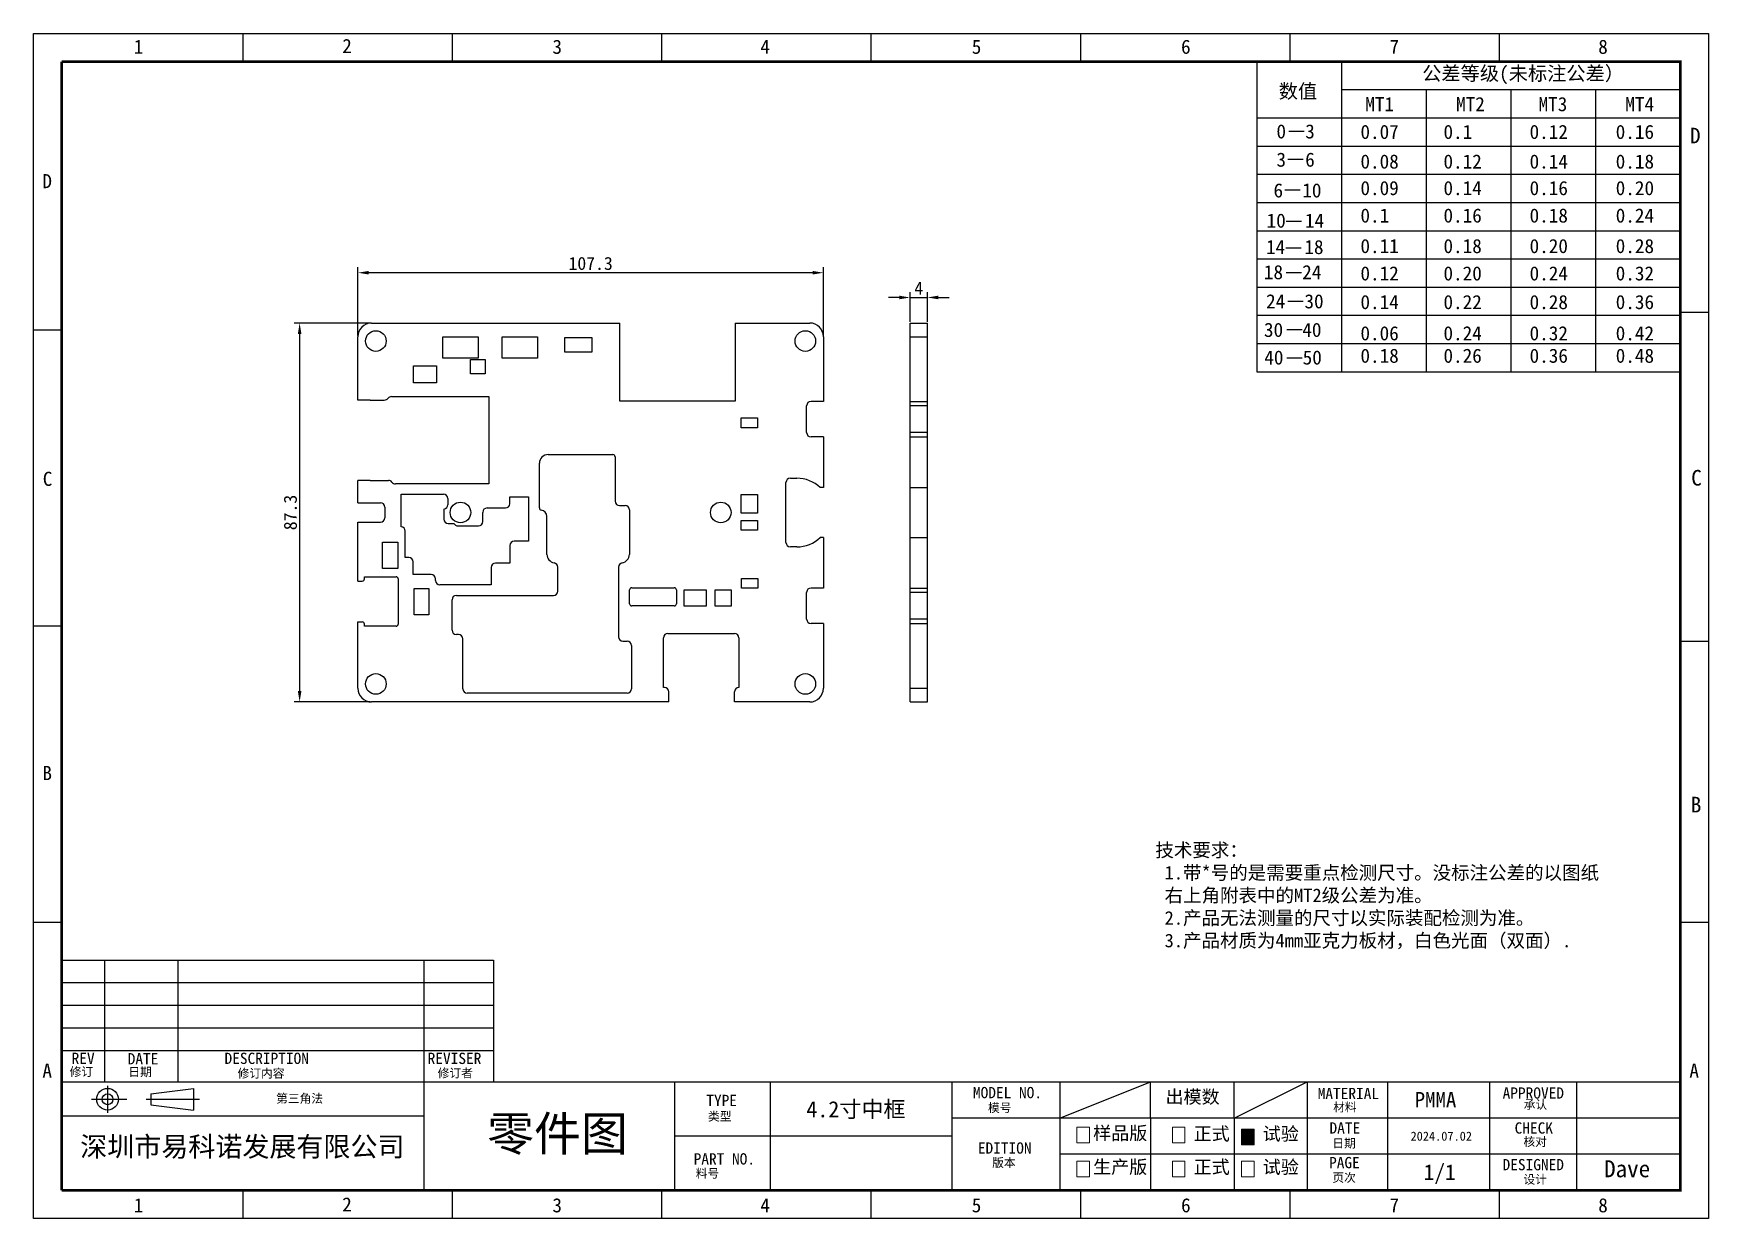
# Model space of a CAD drawing. Header units: millimetres. Extents: x 16785 to 17171, y 29514 to 29787.
import ezdxf
from ezdxf.enums import TextEntityAlignment as Align

# ---------------------------------------------------------------- set-up
doc = ezdxf.new("R2010")
doc.units = ezdxf.units.MM
doc.header["$PDMODE"] = 2
doc.layers.add('dim', color=3, linetype='Continuous')
doc.layers.add('title bar', color=7, linetype='Continuous')
doc.styles.get("Standard").update_dxf_attribs({"font": ''})
doc.styles.add('style3', font='')
doc.styles.add('宝明', font='')
doc.styles.get('Standard').set_extended_font_data('SimSun')
doc.styles.get('style3').set_extended_font_data('SimSun')
doc.styles.get('宝明').set_extended_font_data('SimHei')
doc.dimstyles.new('ISO-25', dxfattribs={"dimtxt": 3, "dimasz": 2.5, "dimexe": 1.25, "dimexo": 0.3, "dimtad": 1, "dimdsep": 46, "dimtxsty": 'Standard', "dimcen": 2.5, "dimclrd": 5, "dimclre": 5, "dimadec": 0, "dimazin": 0, "dimtfac": 1, "dimtmove": 0, "dimatfit": 3, "dimfxl": 1, "dimarcsym": 0})

# ---------------------------------------------------------------- blocks, each defined once
blk = doc.blocks.new('*D6')
at = {"color": 5, "lineweight": -2}
for p, q in [((16859.47, 29717.04), (16859.47, 29732.73)), ((16964.27, 29731.48), (16861.97, 29731.48)), ((16966.77, 29717.04), (16966.77, 29732.73))]:
    blk.add_line(p, q, dxfattribs=at)
at = {"color": 5}
for points in [[(16861.97, 29731.89), (16861.97, 29731.06), (16859.47, 29731.48)], [(16964.27, 29731.89), (16964.27, 29731.06), (16966.77, 29731.48)]]:
    blk.add_solid(points, dxfattribs=at)
at = {"layer": 'Defpoints', "color": 0}
for p in [(16859.47, 29731.48), (16859.47, 29716.74), (16966.77, 29716.74)]:
    blk.add_point(p, dxfattribs=at)
at = {"color": 0, "insert": (16913.12, 29733.6), "char_height": 3, "attachment_point": 5}
blk.add_mtext('107.3', dxfattribs=at)
blk = doc.blocks.new('*D7')
at = {"color": 5, "lineweight": -2}
for p, q in [((16862.32, 29719.89), (16844.79, 29719.89)), ((16846.04, 29717.39), (16846.04, 29635.09)), ((16862.32, 29632.59), (16844.79, 29632.59))]:
    blk.add_line(p, q, dxfattribs=at)
at = {"color": 5}
for points in [[(16845.63, 29717.39), (16846.46, 29717.39), (16846.04, 29719.89)], [(16845.63, 29635.09), (16846.46, 29635.09), (16846.04, 29632.59)]]:
    blk.add_solid(points, dxfattribs=at)
at = {"layer": 'Defpoints', "color": 0}
for p in [(16862.62, 29719.89), (16846.04, 29632.59), (16862.62, 29632.59)]:
    blk.add_point(p, dxfattribs=at)
at = {"color": 0, "insert": (16843.92, 29676.24), "char_height": 3, "attachment_point": 5, "rotation": 90}
blk.add_mtext('87.3', dxfattribs=at)
blk = doc.blocks.new('*D8')
at = {"color": 5, "lineweight": -2}
for p, q in [((16984.25, 29725.77), (16981.75, 29725.77)), ((16986.75, 29720.19), (16986.75, 29727.02)), ((16986.75, 29725.77), (16990.75, 29725.77)), ((16990.75, 29720.19), (16990.75, 29727.02)), ((16993.25, 29725.77), (16995.75, 29725.77))]:
    blk.add_line(p, q, dxfattribs=at)
at = {"color": 5}
for points in [[(16984.25, 29726.19), (16984.25, 29725.36), (16986.75, 29725.77)], [(16993.25, 29726.19), (16993.25, 29725.36), (16990.75, 29725.77)]]:
    blk.add_solid(points, dxfattribs=at)
at = {"layer": 'Defpoints', "color": 0}
for p in [(16990.75, 29725.77), (16986.75, 29719.89), (16990.75, 29719.89)]:
    blk.add_point(p, dxfattribs=at)
at = {"color": 0, "insert": (16988.75, 29727.9), "char_height": 3, "attachment_point": 5}
blk.add_mtext('4', dxfattribs=at)

msp = doc.modelspace()

# ---------------------------------------------------------------- hatches: boundary and pattern name
msp.add_hatch(color=256).paths.add_polyline_path([(17063.154, 29530.573), (17066.062, 29530.573), (17066.062, 29534.177), (17063.154, 29534.177)])

# ---------------------------------------------------------------- linework, layer by layer
for p, q in [((17066.794, 29708.587), (17066.794, 29780.087)), ((17086.294, 29708.587), (17086.294, 29780.087)), ((17164.294, 29773.587), (17086.294, 29773.587)), ((17105.794, 29708.587), (17105.794, 29773.587)), ((17125.294, 29708.587), (17125.294, 29773.587)), ((17144.794, 29708.587), (17144.794, 29773.587)), ((17164.294, 29767.087), (17066.794, 29767.087)), ((17164.294, 29760.587), (17066.794, 29760.587)), ((17074.076, 29764.121), (17077.622, 29764.121)), ((17073.82, 29757.616), (17077.366, 29757.616)), ((17164.294, 29754.087), (17066.794, 29754.087)), ((17073.115, 29750.606), (17076.661, 29750.606)), ((17164.294, 29747.587), (17066.794, 29747.587)), ((17073.435, 29743.356), (17076.98, 29743.356)), ((17164.294, 29741.087), (17066.794, 29741.087)), ((17164.294, 29734.587), (17066.794, 29734.587)), ((17073.373, 29737.2), (17076.919, 29737.2)), ((17073.435, 29731.555), (17076.98, 29731.555)), ((17164.294, 29728.087), (17066.794, 29728.087)), ((17073.839, 29724.941), (17077.385, 29724.941)), ((17164.294, 29721.587), (17066.794, 29721.587)), ((17073.584, 29718.413), (17077.129, 29718.413)), ((17164.294, 29715.087), (17066.794, 29715.087)), ((17073.559, 29711.904), (17077.105, 29711.904)), ((17164.294, 29708.587), (17066.794, 29708.587)), ((16862.315, 29702.14), (16859.465, 29702.14)), ((16862.315, 29683.64), (16859.465, 29683.64))]:
    msp.add_line(p, q)
at = {"color": 7, "linetype": 'Continuous'}
for p, q in [((16862.615, 29719.89), (16919.815, 29719.89)), ((16919.815, 29701.89), (16919.815, 29719.89)), ((16946.415, 29719.89), (16946.415, 29701.89)), ((16946.415, 29719.89), (16963.615, 29719.89)), ((16986.749, 29632.59), (16986.749, 29719.89)), ((16986.749, 29719.89), (16990.749, 29719.89)), ((16990.749, 29632.59), (16990.749, 29719.89)), ((16859.465, 29702.14), (16859.465, 29716.74)), ((16879.065, 29711.79), (16879.065, 29716.69)), ((16879.065, 29716.69), (16887.165, 29716.69)), ((16887.165, 29716.69), (16887.165, 29711.79)), ((16892.765, 29711.79), (16892.765, 29716.69)), ((16892.765, 29716.69), (16900.865, 29716.69)), ((16900.865, 29716.69), (16900.865, 29711.79)), ((16907.142, 29713.209), (16907.142, 29716.579)), ((16907.142, 29716.579), (16913.412, 29716.579)), ((16913.412, 29716.579), (16913.412, 29713.209)), ((16966.765, 29716.74), (16966.765, 29701.839)), ((16887.165, 29711.79), (16879.065, 29711.79)), ((16885.398, 29708.159), (16885.398, 29711.489)), ((16885.398, 29711.489), (16888.802, 29711.489)), ((16888.802, 29711.489), (16888.802, 29708.159)), ((16900.865, 29711.79), (16892.765, 29711.79)), ((16913.412, 29713.209), (16907.142, 29713.209)), ((16872.28, 29706.113), (16872.28, 29710.015)), ((16872.28, 29710.015), (16877.604, 29710.015)), ((16877.604, 29710.015), (16877.604, 29706.113)), ((16888.802, 29708.159), (16885.398, 29708.159)), ((16867.206, 29702.94), (16889.615, 29702.94)), ((16877.604, 29706.113), (16872.28, 29706.113)), ((16889.615, 29702.94), (16889.615, 29682.84)), ((16862.315, 29702.14), (16865.557, 29702.14)), ((16946.415, 29701.89), (16919.815, 29701.89)), ((16962.915, 29694.639), (16962.915, 29700.839)), ((16966.765, 29701.839), (16963.915, 29701.839)), ((16986.749, 29701.839), (16990.749, 29701.839)), ((16947.798, 29698.049), (16951.592, 29698.049)), ((16947.798, 29695.779), (16947.798, 29698.049)), ((16951.592, 29695.779), (16947.798, 29695.779)), ((16951.592, 29698.049), (16951.592, 29695.779)), ((16966.765, 29693.639), (16963.915, 29693.639)), ((16966.765, 29693.639), (16966.765, 29681.976)), ((16986.749, 29693.639), (16990.749, 29693.639)), ((16901.318, 29677.28), (16901.318, 29687.589)), ((16903.318, 29689.589), (16918.27, 29689.589)), ((16918.77, 29689.089), (16918.77, 29678.821)), ((16859.465, 29678.49), (16859.465, 29683.64)), ((16862.315, 29683.64), (16866.524, 29683.64)), ((16959.152, 29684.122), (16960.652, 29684.122)), ((16889.615, 29682.84), (16868.173, 29682.84)), ((16869.425, 29672.924), (16869.425, 29680.431)), ((16869.425, 29680.431), (16879.19, 29680.431)), ((16880.19, 29679.431), (16880.19, 29678.029)), ((16894.516, 29678.274), (16894.516, 29679.863)), ((16894.516, 29679.863), (16898.806, 29679.863)), ((16898.806, 29679.863), (16898.806, 29669.609)), ((16947.788, 29680.389), (16951.582, 29680.389)), ((16947.788, 29676.109), (16947.788, 29680.389)), ((16951.582, 29680.389), (16951.582, 29676.109)), ((16958.152, 29669.322), (16958.152, 29683.122)), ((16966.765, 29681.976), (16966.065, 29681.976)), ((16986.749, 29681.976), (16990.749, 29681.976)), ((16859.465, 29678.49), (16864.665, 29678.49)), ((16865.665, 29677.49), (16865.665, 29674.99)), ((16879.311, 29677.037), (16879.311, 29674.696)), ((16888.245, 29674.131), (16888.245, 29676.274)), ((16889.245, 29677.274), (16893.516, 29677.274)), ((16919.77, 29677.821), (16921.045, 29677.821)), ((16922.045, 29676.821), (16922.045, 29666.598)), ((16951.582, 29676.109), (16947.788, 29676.109)), ((16859.465, 29660.43), (16859.465, 29673.99)), ((16859.465, 29673.99), (16864.665, 29673.99)), ((16870.39, 29665.85), (16870.39, 29671.924)), ((16880.311, 29673.696), (16881.623, 29673.696)), ((16882.524, 29673.131), (16887.245, 29673.131)), ((16903.045, 29666.598), (16903.045, 29675.299)), ((16947.794, 29674.414), (16951.588, 29674.414)), ((16947.794, 29672.175), (16947.794, 29674.414)), ((16951.588, 29672.175), (16947.794, 29672.175)), ((16951.588, 29674.414), (16951.588, 29672.175)), ((16865.18, 29663.334), (16865.18, 29669.364)), ((16865.18, 29669.364), (16868.698, 29669.364)), ((16868.698, 29669.364), (16868.698, 29663.334)), ((16894.516, 29668.609), (16894.516, 29664.589)), ((16898.806, 29669.609), (16895.516, 29669.609)), ((16960.652, 29668.322), (16959.152, 29668.322)), ((16966.765, 29670.468), (16966.065, 29670.468)), ((16966.765, 29670.468), (16966.765, 29658.84)), ((16986.749, 29670.468), (16990.749, 29670.468)), ((16871.214, 29665.85), (16870.39, 29665.85)), ((16872.214, 29661.938), (16872.214, 29664.85)), ((16894.516, 29664.589), (16891.22, 29664.589)), ((16859.465, 29660.43), (16860.465, 29660.43)), ((16860.965, 29660.93), (16860.965, 29661.43)), ((16860.965, 29661.43), (16868.285, 29661.43)), ((16868.698, 29663.334), (16865.18, 29663.334)), ((16868.785, 29660.93), (16868.785, 29650.54)), ((16876.345, 29661.938), (16872.214, 29661.938)), ((16877.345, 29660.594), (16877.345, 29660.938)), ((16890.22, 29663.589), (16890.22, 29659.594)), ((16905.545, 29658.14), (16905.545, 29663.64)), ((16919.545, 29663.64), (16919.545, 29647.59)), ((16947.858, 29661.059), (16951.652, 29661.059)), ((16947.858, 29658.789), (16947.858, 29661.059)), ((16951.652, 29661.059), (16951.652, 29658.789)), ((16872.438, 29652.629), (16872.438, 29658.729)), ((16872.438, 29658.729), (16875.832, 29658.729)), ((16875.832, 29658.729), (16875.832, 29652.629)), ((16890.22, 29659.594), (16878.345, 29659.594)), ((16882.165, 29657.14), (16904.545, 29657.14)), ((16922.1, 29655.207), (16922.1, 29658.4)), ((16922.6, 29658.9), (16932.41, 29658.9)), ((16932.91, 29658.4), (16932.91, 29655.207)), ((16934.68, 29658.421), (16939.77, 29658.421)), ((16934.68, 29654.627), (16934.68, 29658.421)), ((16939.77, 29658.421), (16939.77, 29654.627)), ((16941.81, 29658.431), (16945.51, 29658.431)), ((16941.81, 29654.627), (16941.81, 29658.431)), ((16945.51, 29658.431), (16945.51, 29654.627)), ((16951.652, 29658.789), (16947.858, 29658.789)), ((16962.915, 29651.64), (16962.915, 29657.84)), ((16966.765, 29658.84), (16963.915, 29658.84)), ((16986.749, 29658.84), (16990.749, 29658.84)), ((16875.832, 29652.629), (16872.438, 29652.629)), ((16881.165, 29649.14), (16881.165, 29656.14)), ((16932.41, 29654.707), (16922.6, 29654.707)), ((16939.77, 29654.627), (16934.68, 29654.627)), ((16945.51, 29654.627), (16941.81, 29654.627)), ((16859.465, 29635.74), (16859.465, 29651.04)), ((16859.465, 29651.04), (16860.465, 29651.04)), ((16860.965, 29650.04), (16860.965, 29650.54)), ((16868.285, 29650.04), (16860.965, 29650.04)), ((16966.765, 29650.64), (16963.915, 29650.64)), ((16966.765, 29650.64), (16966.765, 29635.74)), ((16986.749, 29650.64), (16990.749, 29650.64)), ((16882.665, 29648.14), (16882.165, 29648.14)), ((16883.665, 29635.59), (16883.665, 29647.14)), ((16920.545, 29646.59), (16921.545, 29646.59)), ((16922.545, 29645.59), (16922.545, 29635.59)), ((16929.915, 29635.89), (16929.915, 29647.39)), ((16930.915, 29648.39), (16946.265, 29648.39)), ((16947.265, 29647.39), (16947.265, 29635.89)), ((16921.545, 29634.59), (16884.665, 29634.59)), ((16930.115, 29635.89), (16929.915, 29635.89)), ((16931.115, 29632.59), (16931.115, 29634.89)), ((16946.265, 29632.59), (16946.265, 29634.89)), ((16931.115, 29632.59), (16862.615, 29632.59)), ((16963.615, 29632.59), (16946.265, 29632.59)), ((16986.749, 29632.59), (16990.749, 29632.59))]:
    msp.add_line(p, q, dxfattribs=at)
at = {"color": 9, "linetype": 'Continuous'}
for p, q in [((16986.749, 29716.74), (16990.749, 29716.74)), ((16990.749, 29700.839), (16986.749, 29700.839)), ((16990.749, 29694.639), (16986.749, 29694.639)), ((16990.749, 29657.84), (16986.749, 29657.84)), ((16990.749, 29651.64), (16986.749, 29651.64)), ((16986.749, 29635.74), (16990.749, 29635.74))]:
    msp.add_line(p, q, dxfattribs=at)
at = {"color": 1}
for p, q in [((17021.246, 29536.728), (17042.143, 29545.048)), ((17061.466, 29536.728), (17078.247, 29545.048))]:
    msp.add_line(p, q, dxfattribs=at)
at = {"color": 7}
for p, q in [((17042.143, 29536.728), (17042.143, 29545.048)), ((17042.143, 29536.728), (17042.143, 29520.088)), ((17061.466, 29536.728), (17061.466, 29520.088)), ((17078.247, 29528.408), (17021.246, 29528.408))]:
    msp.add_line(p, q, dxfattribs=at)
at = {"color": 7, "linetype": 'Continuous'}
for centre in [(16863.615, 29715.74), (16962.615, 29715.74), (16883.115, 29676.24), (16943.115, 29676.24), (16863.615, 29636.74), (16962.615, 29636.74)]:
    msp.add_circle(centre, 2.375, dxfattribs=at)
for centre, radius, start, end in [((16862.615, 29716.74), 3.15, 90, 180), ((16963.615, 29716.74), 3.15, 0, 90), ((16865.557, 29703.24), 1.1, 270, 321.75338), ((16867.206, 29701.94), 1, 90, 141.75338), ((16963.915, 29700.839), 1, 90, 180), ((16963.915, 29694.639), 1, 180, 270), ((16903.318, 29687.589), 2, 90, 180), ((16918.27, 29689.089), 0.5, 0, 90), ((16866.524, 29682.64), 1, 38.24662, 90), ((16868.173, 29683.94), 1.1, 218.24662, 270), ((16959.152, 29683.122), 1, 90, 180), ((16960.652, 29676.222), 7.9, 46.7497, 90), ((16879.19, 29679.431), 1, 0, 90), ((16864.665, 29677.49), 1, 0, 90), ((16879.19, 29678.029), 1, 276.92096, 0), ((16889.245, 29676.274), 1, 90, 180), ((16893.516, 29678.274), 1, 270, 0), ((16901.818, 29677.28), 0.5, 180, 262.14307), ((16901.545, 29675.299), 1.5, 0, 82.14307), ((16919.77, 29678.821), 1, 180, 270), ((16921.045, 29676.821), 1, 0, 90), ((16864.665, 29674.99), 1, 270, 0), ((16869.39, 29671.924), 1, 0, 87.96557), ((16880.311, 29674.696), 1, 180, 270), ((16882.524, 29674.131), 1, 205.75348, 270), ((16887.245, 29674.131), 1, 270, 0), ((16895.516, 29668.609), 1, 90, 180), ((16959.152, 29669.322), 1, 180, 270), ((16960.652, 29676.222), 7.9, 270, 313.2503), ((16871.214, 29664.85), 1, 0, 90), ((16891.22, 29663.589), 1, 90, 180), ((16905.045, 29666.598), 2, 180, 260.40593), ((16904.545, 29663.64), 1, 0, 80.40593), ((16920.545, 29663.64), 1, 99.59407, 180), ((16920.045, 29666.598), 2, 279.59407, 0), ((16860.465, 29660.93), 0.5, 270, 0), ((16868.285, 29660.93), 0.5, 0, 90), ((16876.345, 29660.938), 1, 0, 90), ((16878.345, 29660.594), 1, 180, 270), ((16882.165, 29656.14), 1, 90, 180), ((16904.545, 29658.14), 1, 270, 0), ((16922.6, 29658.4), 0.5, 90, 180), ((16932.41, 29658.4), 0.5, 0, 90), ((16963.915, 29657.84), 1, 90, 180), ((16922.6, 29655.207), 0.5, 180, 270), ((16932.41, 29655.207), 0.5, 270, 0), ((16860.465, 29650.54), 0.5, 0, 90), ((16868.285, 29650.54), 0.5, 270, 0), ((16882.165, 29649.14), 1, 180, 270), ((16963.915, 29651.64), 1, 180, 270), ((16882.665, 29647.14), 1, 0, 90), ((16920.545, 29647.59), 1, 180, 270), ((16921.545, 29645.59), 1, 0, 90), ((16930.915, 29647.39), 1, 90, 180), ((16946.265, 29647.39), 1, 0, 90), ((16862.615, 29635.74), 3.15, 180, 270), ((16884.665, 29635.59), 1, 180, 270), ((16921.545, 29635.59), 1, 270, 0), ((16930.115, 29634.89), 1, 0, 90), ((16947.265, 29634.89), 1, 90, 180), ((16963.615, 29635.74), 3.15, 270, 0)]:
    msp.add_arc(centre, radius, start, end, dxfattribs=at)
at = {"layer": 'dim', "color": 0, "lineweight": 18}
for points in [[(17025.183, 29531.004), (17028.102, 29531.004), (17028.102, 29534.608), (17025.183, 29534.608)], [(17047.212, 29531.002), (17050.12, 29531.002), (17050.12, 29534.606), (17047.212, 29534.606)], [(17063.154, 29530.573), (17066.062, 29530.573), (17066.062, 29534.177), (17063.154, 29534.177)], [(17025.183, 29523.213), (17028.102, 29523.213), (17028.102, 29526.817), (17025.183, 29526.817)], [(17047.212, 29523.213), (17050.12, 29523.213), (17050.12, 29526.817), (17047.212, 29526.817)], [(17063.154, 29523.196), (17066.062, 29523.196), (17066.062, 29526.8), (17063.154, 29526.8)]]:
    msp.add_lwpolyline(points, close=True, dxfattribs=at)
at = {"layer": 'title bar', "color": 0}
for p, q in [((16784.696, 29513.588), (16784.696, 29786.587)), ((16784.696, 29786.587), (17170.794, 29786.587)), ((16832.958, 29786.587), (16832.958, 29780.087)), ((16881.221, 29786.587), (16881.221, 29780.087)), ((16929.483, 29786.587), (16929.483, 29780.087)), ((16977.745, 29786.587), (16977.745, 29780.087)), ((17026.007, 29786.587), (17026.007, 29780.087)), ((17074.27, 29786.587), (17074.27, 29780.087)), ((17122.532, 29786.587), (17122.532, 29780.087)), ((17170.794, 29786.587), (17170.794, 29513.588)), ((16791.196, 29780.087), (17164.294, 29780.087)), ((17164.294, 29780.087), (17164.294, 29520.088)), ((17164.373, 29722.398), (17170.794, 29722.398)), ((16784.696, 29718.337), (16791.196, 29718.337)), ((16784.696, 29650.088), (16791.196, 29650.088)), ((17164.373, 29646.565), (17170.794, 29646.565)), ((16784.696, 29581.838), (16791.196, 29581.838)), ((17164.294, 29581.838), (17170.794, 29581.838)), ((16791.196, 29573.124), (16890.711, 29573.124)), ((16801.097, 29573.124), (16801.097, 29545.048)), ((16817.997, 29573.124), (16817.997, 29545.048)), ((16874.684, 29573.124), (16874.684, 29545.048)), ((16890.711, 29573.124), (16890.711, 29545.048)), ((16791.196, 29567.924), (16890.711, 29567.924)), ((16791.196, 29567.924), (16890.711, 29567.924)), ((16791.196, 29562.724), (16890.711, 29562.724)), ((16791.196, 29557.524), (16890.711, 29557.524)), ((16791.196, 29552.324), (16890.711, 29552.324)), ((16791.196, 29545.048), (17164.294, 29545.048)), ((16874.684, 29545.048), (16874.684, 29520.088)), ((16932.431, 29545.048), (16932.431, 29520.088)), ((16954.531, 29545.048), (16954.531, 29520.088)), ((16996.391, 29545.048), (16996.391, 29520.088)), ((17021.246, 29545.048), (17021.246, 29520.088)), ((17061.466, 29536.728), (17061.466, 29545.048)), ((17078.247, 29545.048), (17078.247, 29520.088)), ((17096.775, 29545.048), (17096.775, 29520.088)), ((17120.308, 29545.048), (17120.308, 29520.088)), ((17140.389, 29545.048), (17140.389, 29520.088)), ((16798.032, 29541.051), (16806.177, 29541.051)), ((16801.77, 29544.177), (16801.77, 29537.924)), ((16810.671, 29541.051), (16822.985, 29541.051)), ((16811.771, 29542.299), (16821.556, 29543.547)), ((16811.771, 29542.299), (16811.771, 29539.803)), ((16821.556, 29543.547), (16821.556, 29538.555)), ((16874.684, 29537.165), (16791.196, 29537.165)), ((16811.771, 29539.803), (16821.556, 29538.555)), ((17164.294, 29536.728), (16996.391, 29536.728)), ((16996.391, 29532.568), (16932.431, 29532.568)), ((17164.294, 29528.408), (17078.247, 29528.408)), ((16832.958, 29520.088), (16832.958, 29513.588)), ((16881.221, 29520.088), (16881.221, 29513.588)), ((16929.483, 29520.088), (16929.483, 29513.588)), ((16977.745, 29520.088), (16977.745, 29513.588)), ((17164.294, 29520.088), (17024.963, 29520.088)), ((17026.007, 29520.088), (17026.007, 29513.588)), ((17074.27, 29520.088), (17074.27, 29513.588)), ((17122.532, 29520.088), (17122.532, 29513.588)), ((17170.794, 29513.588), (16784.696, 29513.588))]:
    msp.add_line(p, q, dxfattribs=at)
at = {"layer": 'title bar', "color": 0, "const_width": 0.65}
for points in [[(16791.196, 29780.087), (16791.196, 29520.088)], [(16791.196, 29520.088), (17164.294, 29520.088), (17164.294, 29780.087), (16791.196, 29780.087)]]:
    msp.add_lwpolyline(points, dxfattribs=at)
at = {"layer": 'title bar', "color": 0}
for radius in [2.496, 1.248]:
    msp.add_circle((16801.77, 29541.051), radius, dxfattribs=at)

# ---------------------------------------------------------------- texts
at = {"attachment_point": 1}
for s, insert, char_height, width in [('公差等级(未标注公差）', (17104.793, 29779.027), 3.25, 48.8695), ('数值', (17071.735, 29774.917), 3.25, 18.71649), ('MT1', (17091.681, 29771.946), 3.25, 19.5), ('MT2', (17112.613, 29771.946), 3.25, 19.5), ('MT3', (17131.611, 29771.946), 3.25, 19.5), ('MT4', (17151.619, 29771.946), 3.25, 19.5), ('0  3', (17071.201, 29765.662), 3.25, 12.47419), ('3  6', (17071.201, 29759.157), 3.25, 12.47419), ('6  10', (17070.526, 29752.071), 3.25, 19.30903), ('10  14', (17068.928, 29745.106), 3.25, 22.57715), ('14  18', (17068.795, 29739.018), 3.25, 20.29874), ('18  24', (17068.301, 29733.228), 3.25, 20.29874), ('24  30', (17068.813, 29726.519), 3.25, 20.29874), ('30  40', (17068.321, 29719.94), 3.25, 20.29874), ('40  50', (17068.401, 29713.574), 3.25, 20.29874), ('技术要求：\\P 1.带*号的是需要重点检测尺寸。没标注公差的以图纸     右上角附表中的MT2级公差为准。\\P 2.产品无法测量的尺寸以实际装配检测为准。\\P 3.产品材质为4mm亚克力板材，白色光面（双面）.', (17043.292, 29600.026), 3.125, 108.54408)]:
    msp.add_mtext(s, dxfattribs=dict(at, insert=insert, char_height=char_height, width=width))
at = {"char_height": 3.25, "attachment_point": 1}
for s, insert in [('0.07', (17090.563, 29765.551)), ('0.1', (17109.7, 29765.551)), ('0.12', (17129.552, 29765.551)), ('0.16', (17149.404, 29765.551)), ('0.08', (17090.563, 29758.721)), ('0.12', (17109.7, 29758.721)), ('0.14', (17129.552, 29758.721)), ('0.18', (17149.404, 29758.721)), ('0.09', (17090.563, 29752.603)), ('0.14', (17109.7, 29752.603)), ('0.16', (17129.552, 29752.603)), ('0.20', (17149.404, 29752.603)), ('0.1', (17090.563, 29746.282)), ('0.16', (17109.7, 29746.282)), ('0.18', (17129.552, 29746.282)), ('0.24', (17149.404, 29746.282)), ('0.11', (17090.563, 29739.247)), ('0.18', (17109.7, 29739.247)), ('0.20', (17129.552, 29739.247)), ('0.28', (17149.404, 29739.247)), ('0.12', (17090.563, 29732.947)), ('0.20', (17109.7, 29732.947)), ('0.24', (17129.552, 29732.947)), ('0.32', (17149.404, 29732.947)), ('0.14', (17090.563, 29726.342)), ('0.22', (17109.7, 29726.342)), ('0.28', (17129.552, 29726.342)), ('0.36', (17149.404, 29726.342)), ('0.06', (17090.563, 29719.155)), ('0.24', (17109.7, 29719.155)), ('0.32', (17129.552, 29719.155)), ('0.42', (17149.404, 29719.155)), ('0.18', (17090.563, 29713.981)), ('0.26', (17109.7, 29713.981)), ('0.36', (17129.552, 29713.981)), ('0.48', (17149.404, 29713.981))]:
    msp.add_mtext(s, dxfattribs=dict(at, insert=insert))
at = {"insert": (16962.837, 29540.617), "char_height": 3.7298, "attachment_point": 1, "style": 'style3'}
msp.add_mtext('4.2寸中框', dxfattribs=at)
at = {"color": 1, "attachment_point": 1, "style": 'style3'}
for s, width, insert, char_height in [('PMMA', 20.73693, (17103.064, 29542.734), 3.528), ('2024.07.02', 19.05171, (17102.115, 29533.595), 2.0819)]:
    msp.add_mtext_dynamic_manual_height_columns(s, width=width, gutter_width=3.088, heights=[0], dxfattribs=dict(at, insert=insert, char_height=char_height))
at = {"color": 1, "insert": (17146.736, 29526.987), "char_height": 3.8998, "attachment_point": 1, "style": 'style3'}
msp.add_mtext('Dave', dxfattribs=at)
at = {"layer": 'title bar', "color": 0, "style": '宝明'}
for s, height, p in [('1', 3.25, (16807.806, 29781.909)), ('2', 3.25, (16855.861, 29782.101)), ('3', 3.25, (16904.301, 29781.909)), ('4', 3.25, (16952.239, 29781.909)), ('5', 3.25, (17000.968, 29781.909)), ('6', 3.25, (17049.216, 29781.909)), ('7', 3.25, (17097.27, 29781.909)), ('8', 3.25, (17145.382, 29781.909)), ('D', 3.611, (17166.52, 29761.275)), ('D', 3.25, (16786.746, 29750.954)), ('C', 3.25, (16786.838, 29682.373)), ('C', 3.611, (17166.798, 29682.437)), ('B', 3.25, (16786.746, 29614.589)), ('B', 3.611, (17166.696, 29607.123)), ('A', 3.25, (16786.746, 29546.034)), ('REV', 2.6, (16793.487, 29549.178)), ('DATE', 2.6, (16806.407, 29549.085)), ('DESCRIPTION', 2.59999, (16828.727, 29549.185)), ('REVISER', 2.6, (16875.55, 29549.177)), ('A', 3.25, (17166.385, 29546.034)), ('1', 3.25, (16807.806, 29515.006)), ('2', 3.25, (16855.861, 29515.199)), ('3', 3.25, (16904.301, 29515.006)), ('4', 3.25, (16952.239, 29515.006)), ('5', 3.25, (17000.968, 29515.006)), ('6', 3.25, (17049.216, 29515.006)), ('7', 3.25, (17097.27, 29515.006)), ('8', 3.25, (17145.382, 29515.006))]:
    msp.add_text(s, height=height, dxfattribs=at).set_placement(p)
at = {"layer": 'title bar', "color": 0, "linetype": 'Continuous', "style": '宝明'}
for s, p in [('修订', (16793.03, 29546.404)), ('日期', (16806.572, 29546.357)), ('修订内容', (16831.737, 29546.03)), ('修订者', (16877.858, 29546.075)), ('第三角法', (16840.627, 29540.231)), ('模号', (17004.712, 29538.089)), ('材料', (17084.27, 29538.237)), ('承认', (17128.189, 29538.836)), ('类型', (16940.17, 29536.121)), ('日期', (17084.095, 29529.915)), ('核对', (17128.14, 29530.278)), ('料号', (16937.363, 29522.977)), ('版本', (17005.674, 29525.443)), ('页次', (17084.104, 29522.005)), ('设计', (17128.14, 29521.588))]:
    msp.add_text(s, height=1.9821, dxfattribs=at).set_placement(p)
at = {"layer": 'title bar', "color": 0, "style": '宝明'}
for s, p in [('TYPE', (16943.318, 29540.788)), ('MODEL NO.', (17009.205, 29542.59)), ('PART NO.', (16943.939, 29527.319))]:
    msp.add_text(s, height=2.6, dxfattribs=at).set_placement(p, align=Align.MIDDLE)
for s, height, p in [('MATERIAL', 2.6, (17087.783, 29541.078)), ('APPROVED', 2.6, (17130.412, 29541.194)), ('DATE', 2.6, (17086.971, 29533.15)), ('CHECK', 2.6, (17130.528, 29533.14)), ('EDITION', 2.6, (17008.569, 29528.521)), ('PAGE', 2.6, (17086.876, 29525.164)), ('1/1', 3.64, (17108.832, 29522.424)), ('DESIGNED', 2.6, (17130.398, 29524.693))]:
    msp.add_text(s, height=height, dxfattribs=at).set_placement(p, align=Align.CENTER)
at = {"layer": 'title bar', "color": 7, "lineweight": 18, "insert": (17045.623, 29543.154), "char_height": 3.05134, "width": 16.54782, "attachment_point": 1, "style": '宝明'}
msp.add_mtext('{\\fSimSun|b0|i0|c134|p54;出模数}', dxfattribs=at)
at = {"layer": 'title bar', "color": 0, "attachment_point": 1, "style": '宝明'}
for s, insert, char_height, width in [('{\\fSimSun|b0|i0|c134|p54;零件图}', (16889.253, 29537.108), 7.92846, 130.90465), ('{\\fSimSun|b0|i0|c134|p54;深圳市易科诺发展有限公司}', (16795.467, 29532.429), 4.56679, 100.00021)]:
    msp.add_mtext(s, dxfattribs=dict(at, insert=insert, char_height=char_height, width=width))
at = {"layer": 'title bar', "color": 0, "lineweight": 18, "char_height": 3.05134, "width": 16.54782, "attachment_point": 1, "style": '宝明'}
for s, insert in [('{\\fSimSun|b0|i0|c134|p54;样品版}', (17028.941, 29534.781)), ('{\\fSimSun|b0|i0|c134|p54;正式}', (17052.117, 29534.651)), ('{\\fSimSun|b0|i0|c134|p54;试验}', (17068.035, 29534.634)), ('{\\fSimSun|b0|i0|c134|p54;生产版}', (17028.941, 29526.99)), ('{\\fSimSun|b0|i0|c134|p54;正式}', (17052.117, 29526.99)), ('{\\fSimSun|b0|i0|c134|p54;试验}', (17068.035, 29526.973))]:
    msp.add_mtext(s, dxfattribs=dict(at, insert=insert))

# ---------------------------------------------------------------- dimensions: what is measured, and where the dimension line sits
for base, p1, p2, picture, middle in [((16859.465, 29731.475), (16966.765, 29716.74), (16859.465, 29716.74), '*D6', (16913.115, 29733.6)), ((16990.749, 29725.774), (16986.749, 29719.89), (16990.749, 29719.89), '*D8', (16988.749, 29727.899))]:
    dim = msp.add_linear_dim(base=base, p1=p1, p2=p2, dimstyle='ISO-25')
    dim.commit()
    dim.dimension.update_dxf_attribs({"geometry": picture, "text_midpoint": middle})
dim = msp.add_linear_dim(base=(16846.045, 29632.59), p1=(16862.615, 29719.89), p2=(16862.615, 29632.59), angle=90, dimstyle='ISO-25')
dim.commit()
dim.dimension.update_dxf_attribs({"geometry": '*D7', "text_midpoint": (16843.92, 29676.24)})

doc.saveas('drawing.dxf')
